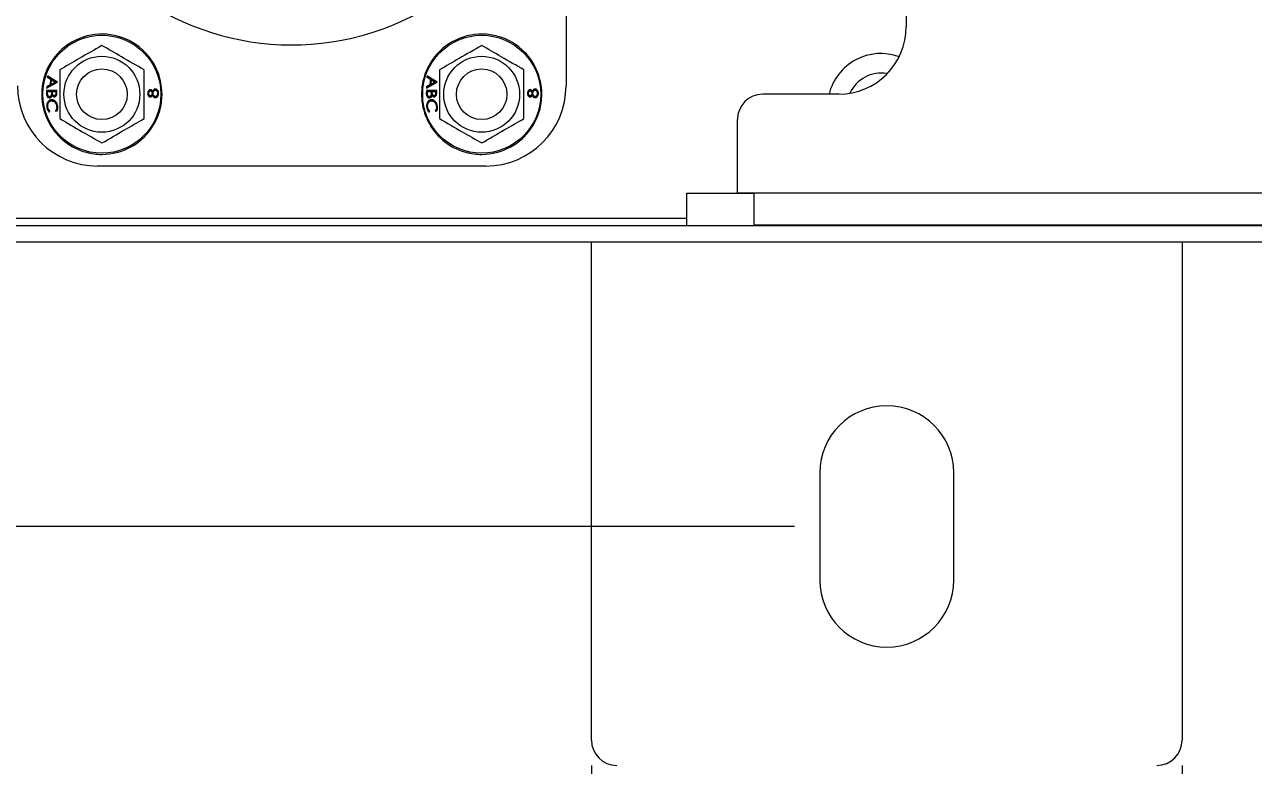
# Model space of a CAD drawing. Header units: inches. Extents: x 40138 to 76695, y -14500 to -5279.
# Drawn here: x 72020.6 to 72166.2, y -9922 to -9834.2 of the extents above; entities that cross this region are included whole.
import ezdxf

# ---------------------------------------------------------------- set-up
doc = ezdxf.new("R2010")
doc.units = ezdxf.units.IN
doc.header["$LTSCALE"] = 2
doc.header["$MEASUREMENT"] = 0
doc.header["$PDMODE"] = 35
doc.header["$PDSIZE"] = -1
doc.layers.add('M-ANNO-DIMS', color=7, linetype='Continuous', lineweight=13)
doc.layers.add('M-OBJECT-DETAILS', color=7, linetype='Continuous', lineweight=9)
doc.styles.get("Standard").update_dxf_attribs({"font": 'romans.shx', "width": 0.8})
doc.dimstyles.new('Details World Wide', dxfattribs={"dimscale": 4, "dimtxt": 4.5, "dimasz": 3.5, "dimexe": 0.75, "dimexo": 0.75, "dimgap": 0.75, "dimtad": 0, "dimtih": 1, "dimtoh": 1, "dimdec": 0, "dimzin": 4, "dimdsep": 46, "dimtxsty": 'Standard', "dimcen": 0, "dimclrd": 256, "dimclre": 256, "dimclrt": 256, "dimadec": 0, "dimazin": 1, "dimtfac": 1, "dimtdec": 0, "dimtmove": 0, "dimatfit": 3, "dimfxl": 1, "dimtolj": 1, "dimtzin": 0, "dimlwd": -1, "dimlwe": -1, "dimarcsym": 0})

# ---------------------------------------------------------------- blocks, each defined once
blk = doc.blocks.new('*D22')
at = {"layer": 'Defpoints', "color": 0, "transparency": 16777216}
for p in [(71651, -9716.26), (72113.51, -9716.26), (72113.51, -10834.64)]:
    blk.add_point(p, dxfattribs=at)
at = {"layer": 'M-ANNO-DIMS', "transparency": 16777216}
for p, q in [((72110.51, -9716.26), (71648, -9716.26)), ((71651, -9730.26), (71651, -10349.88)), ((71651, -10820.64), (71651, -10413.31)), ((72110.51, -10834.64), (71648, -10834.64))]:
    blk.add_line(p, q, dxfattribs=at)
for points in [[(71648.67, -9730.26), (71653.33, -9730.26), (71651, -9716.26)], [(71648.67, -10820.64), (71653.33, -10820.64), (71651, -10834.64)]]:
    blk.add_solid(points, dxfattribs=at)
at = {"layer": 'M-ANNO-DIMS', "transparency": 16777216, "insert": (71651, -10381.59), "char_height": 18, "attachment_point": 5}
blk.add_mtext('\\A1;1118\\P [44.03]', dxfattribs=at)
blk = doc.blocks.new('*D28')
at = {"layer": 'Defpoints', "color": 0, "transparency": 16777216}
for p in [(72087.72, -9918.95), (72157.72, -9918.95), (72087.72, -9979.92)]:
    blk.add_point(p, dxfattribs=at)
at = {"layer": 'M-OBJECT-DETAILS', "transparency": 16777216}
for p, q in [((72087.72, -9921.95), (72087.72, -9982.92)), ((72157.72, -9921.95), (72157.72, -9982.92)), ((72087.72, -9979.92), (72049.05, -9979.92)), ((72143.72, -9979.92), (72101.72, -9979.92))]:
    blk.add_line(p, q, dxfattribs=at)
for points in [[(72101.72, -9977.59), (72101.72, -9982.25), (72087.72, -9979.92)], [(72143.72, -9977.59), (72143.72, -9982.25), (72157.72, -9979.92)]]:
    blk.add_solid(points, dxfattribs=at)
at = {"layer": 'M-OBJECT-DETAILS', "transparency": 16777216, "insert": (72006.96, -9979.92), "char_height": 18, "attachment_point": 5}
blk.add_mtext('\\A1;70\\P [2.76]', dxfattribs=at)
blk = doc.blocks.new('*D31')
at = {"layer": 'Defpoints', "color": 0, "transparency": 16777216}
for p in [(71562.32, -9687.95), (72089.45, -9687.95), (72089.45, -10862.95)]:
    blk.add_point(p, dxfattribs=at)
at = {"layer": 'M-ANNO-DIMS', "transparency": 16777216}
for p, q in [((72086.45, -9687.95), (71559.32, -9687.95)), ((71562.32, -9701.95), (71562.32, -10224.68)), ((71562.32, -10848.95), (71562.32, -10288.11)), ((72086.45, -10862.95), (71559.32, -10862.95))]:
    blk.add_line(p, q, dxfattribs=at)
for points in [[(71559.99, -9701.95), (71564.66, -9701.95), (71562.32, -9687.95)], [(71559.99, -10848.95), (71564.66, -10848.95), (71562.32, -10862.95)]]:
    blk.add_solid(points, dxfattribs=at)
at = {"layer": 'M-ANNO-DIMS', "transparency": 16777216, "insert": (71562.32, -10256.4), "char_height": 18, "attachment_point": 5}
blk.add_mtext('\\A1;1175\\P [46.26]', dxfattribs=at)
blk = doc.blocks.new('*D72')
at = {"layer": 'Defpoints', "color": 0, "transparency": 16777216}
for p in [(71748.48, -9893.65), (72114.78, -9893.65), (72114.66, -10657.25)]:
    blk.add_point(p, dxfattribs=at)
at = {"layer": 'M-ANNO-DIMS', "transparency": 16777216}
for p, q in [((72111.78, -9893.65), (71745.48, -9893.65)), ((71748.48, -9907.65), (71748.48, -10241.06)), ((71748.48, -10643.25), (71748.48, -10304.49)), ((72111.66, -10657.25), (71745.48, -10657.25))]:
    blk.add_line(p, q, dxfattribs=at)
for points in [[(71746.15, -9907.65), (71750.82, -9907.65), (71748.48, -9893.65)], [(71746.15, -10643.25), (71750.82, -10643.25), (71748.48, -10657.25)]]:
    blk.add_solid(points, dxfattribs=at)
at = {"layer": 'M-ANNO-DIMS', "transparency": 16777216, "insert": (71748.48, -10272.77), "char_height": 18, "attachment_point": 5}
blk.add_mtext('\\A1;764\\P [30.06]', dxfattribs=at)

msp = doc.modelspace()

# ---------------------------------------------------------------- linework, layer by layer
at = {"layer": 'M-OBJECT-DETAILS', "linetype": 'Continuous', "lineweight": 0}
for p, q in [((72084.72, -9768.455), (72084.72, -9841.455)), ((72023.177, -9841.724), (72024.453, -9841.032)), ((72023.278, -9840.31), (72023.264, -9840.448)), ((72023.264, -9840.448), (72023.641, -9840.676)), ((72023.278, -9840.448), (72023.264, -9840.448)), ((72023.3, -9840.314), (72023.278, -9840.31)), ((72023.278, -9840.448), (72023.278, -9840.31)), ((72023.672, -9840.676), (72023.278, -9840.448)), ((72024.454, -9841.013), (72023.3, -9840.314)), ((72023.641, -9840.676), (72023.589, -9841.356)), ((72023.672, -9840.676), (72023.641, -9840.676)), ((72023.672, -9841.356), (72023.672, -9840.676)), ((72023.72, -9841.285), (72023.762, -9840.749)), ((72024.212, -9841.021), (72023.72, -9841.285)), ((72023.762, -9840.749), (72024.212, -9841.021)), ((72023.797, -9840.749), (72023.762, -9840.749)), ((72024.266, -9841.021), (72023.797, -9840.749)), ((72023.797, -9841.285), (72024.266, -9841.021)), ((72024.266, -9841.021), (72024.212, -9841.021)), ((72024.453, -9841.032), (72024.454, -9841.013)), ((72068.177, -9841.724), (72069.453, -9841.032)), ((72068.278, -9840.31), (72068.264, -9840.448)), ((72068.264, -9840.448), (72068.641, -9840.676)), ((72068.278, -9840.448), (72068.264, -9840.448)), ((72068.3, -9840.314), (72068.278, -9840.31)), ((72068.278, -9840.448), (72068.278, -9840.31)), ((72068.672, -9840.676), (72068.278, -9840.448)), ((72069.454, -9841.013), (72068.3, -9840.314)), ((72068.641, -9840.676), (72068.589, -9841.356)), ((72068.672, -9840.676), (72068.641, -9840.676)), ((72068.672, -9841.356), (72068.672, -9840.676)), ((72068.72, -9841.285), (72068.762, -9840.749)), ((72069.212, -9841.021), (72068.72, -9841.285)), ((72068.762, -9840.749), (72069.212, -9841.021)), ((72068.797, -9840.749), (72068.762, -9840.749)), ((72069.266, -9841.021), (72068.797, -9840.749)), ((72068.797, -9841.285), (72069.266, -9841.021)), ((72069.266, -9841.021), (72069.212, -9841.021)), ((72069.453, -9841.032), (72069.454, -9841.013)), ((72023.169, -9841.994), (72023.163, -9842.399)), ((72023.278, -9842.399), (72023.163, -9842.399)), ((72023.183, -9841.578), (72023.177, -9841.724)), ((72023.589, -9841.356), (72023.183, -9841.578)), ((72023.278, -9841.578), (72023.183, -9841.578)), ((72023.278, -9841.578), (72023.672, -9841.356)), ((72023.278, -9841.669), (72023.278, -9841.578)), ((72023.278, -9842.399), (72023.278, -9841.994)), ((72023.29, -9842.32), (72023.292, -9842.128)), ((72023.292, -9842.128), (72023.748, -9842.128)), ((72023.672, -9841.356), (72023.589, -9841.356)), ((72023.797, -9841.285), (72023.72, -9841.285)), ((72023.846, -9842.498), (72023.731, -9842.498)), ((72023.748, -9842.128), (72023.747, -9842.217)), ((72023.86, -9842.217), (72023.747, -9842.217)), ((72023.86, -9842.128), (72023.748, -9842.128)), ((72023.94, -9842.589), (72023.826, -9842.589)), ((72023.86, -9842.217), (72023.86, -9842.128)), ((72023.873, -9842.219), (72023.874, -9842.128)), ((72023.874, -9842.128), (72024.268, -9842.128)), ((72024.199, -9842.628), (72024.085, -9842.628)), ((72024.268, -9842.128), (72024.265, -9842.311)), ((72024.379, -9842.311), (72024.265, -9842.311)), ((72024.379, -9842.128), (72024.268, -9842.128)), ((72024.379, -9842.311), (72024.379, -9842.128)), ((72024.391, -9842.286), (72024.397, -9841.994)), ((72035.161, -9842.349), (72035.276, -9842.349)), ((72035.349, -9842.051), (72035.46, -9842.051)), ((72035.352, -9842.647), (72035.466, -9842.647)), ((72035.61, -9842.129), (72035.722, -9842.129)), ((72035.61, -9842.562), (72035.725, -9842.562)), ((72035.68, -9842.341), (72035.795, -9842.341)), ((72035.939, -9841.974), (72036.048, -9841.974)), ((72036.191, -9841.953), (72036.299, -9841.953)), ((72036.325, -9842.351), (72036.44, -9842.351)), ((72068.169, -9841.994), (72068.163, -9842.399)), ((72068.278, -9842.399), (72068.163, -9842.399)), ((72068.183, -9841.578), (72068.177, -9841.724)), ((72068.589, -9841.356), (72068.183, -9841.578)), ((72068.278, -9841.578), (72068.183, -9841.578)), ((72068.278, -9841.578), (72068.672, -9841.356)), ((72068.278, -9841.669), (72068.278, -9841.578)), ((72068.278, -9842.399), (72068.278, -9841.994)), ((72068.29, -9842.32), (72068.292, -9842.128)), ((72068.292, -9842.128), (72068.748, -9842.128)), ((72068.672, -9841.356), (72068.589, -9841.356)), ((72068.797, -9841.285), (72068.72, -9841.285)), ((72068.846, -9842.498), (72068.731, -9842.498)), ((72068.748, -9842.128), (72068.747, -9842.217)), ((72068.86, -9842.217), (72068.747, -9842.217)), ((72068.86, -9842.128), (72068.748, -9842.128)), ((72068.94, -9842.589), (72068.826, -9842.589)), ((72068.86, -9842.217), (72068.86, -9842.128)), ((72068.873, -9842.219), (72068.874, -9842.128)), ((72068.874, -9842.128), (72069.268, -9842.128)), ((72069.199, -9842.628), (72069.085, -9842.628)), ((72069.268, -9842.128), (72069.265, -9842.311)), ((72069.379, -9842.311), (72069.265, -9842.311)), ((72069.379, -9842.128), (72069.268, -9842.128)), ((72069.379, -9842.311), (72069.379, -9842.128)), ((72069.391, -9842.286), (72069.397, -9841.994)), ((72080.161, -9842.349), (72080.276, -9842.349)), ((72080.349, -9842.051), (72080.46, -9842.051)), ((72080.352, -9842.647), (72080.466, -9842.647)), ((72080.61, -9842.129), (72080.722, -9842.129)), ((72080.61, -9842.562), (72080.725, -9842.562)), ((72080.68, -9842.341), (72080.795, -9842.341)), ((72080.939, -9841.974), (72081.048, -9841.974)), ((72081.191, -9841.953), (72081.299, -9841.953)), ((72081.325, -9842.351), (72081.44, -9842.351)), ((72023.247, -9843.918), (72023.185, -9843.918)), ((72023.461, -9843.299), (72023.365, -9843.299)), ((72023.627, -9842.744), (72023.514, -9842.744)), ((72023.891, -9843.244), (72023.793, -9843.244)), ((72024.411, -9843.908), (72024.36, -9843.908)), ((72035.95, -9842.724), (72036.063, -9842.724)), ((72068.247, -9843.918), (72068.185, -9843.918)), ((72068.461, -9843.299), (72068.365, -9843.299)), ((72068.627, -9842.744), (72068.514, -9842.744)), ((72068.891, -9843.244), (72068.793, -9843.244)), ((72069.411, -9843.908), (72069.36, -9843.908)), ((72080.95, -9842.724), (72081.063, -9842.724)), ((72023.497, -9844.564), (72023.509, -9844.562)), ((72023.509, -9844.562), (72023.567, -9844.453)), ((72024.217, -9844.442), (72024.414, -9844.407)), ((72068.497, -9844.564), (72068.509, -9844.562)), ((72068.509, -9844.562), (72068.567, -9844.453)), ((72069.217, -9844.442), (72069.414, -9844.407)), ((72105.02, -9854.162), (72105.02, -9845.453)), ((72075.22, -9850.955), (72029.22, -9850.955))]:
    msp.add_line(p, q, dxfattribs=at)
at = {"layer": 'M-OBJECT-DETAILS', "linetype": 'Continuous', "lineweight": 5}
for p, q in [((72125.02, -9775.453), (72125.02, -9834.453)), ((72117.02, -9842.453), (72108.02, -9842.453)), ((72099.02, -9854.162), (72107.02, -9854.162)), ((72099.02, -9858.06), (72099.02, -9854.162)), ((72399.02, -9854.162), (72105.02, -9854.162)), ((72107.02, -9858.06), (72107.02, -9854.162)), ((72099.02, -9857.171), (72001.806, -9857.171)), ((72502.234, -9858.06), (72001.806, -9858.06)), ((72172.02, -9857.956), (72107.02, -9857.956)), ((72502.234, -9859.957), (72001.806, -9859.957))]:
    msp.add_line(p, q, dxfattribs=at)
at = {"layer": 'M-OBJECT-DETAILS', "lineweight": 15}
for p, q in [((72087.719, -9918.953), (72087.719, -9859.957)), ((72157.719, -9859.957), (72157.719, -9918.953)), ((72114.782, -9887.293), (72114.782, -9899.998)), ((72130.657, -9899.998), (72130.657, -9887.293))]:
    msp.add_line(p, q, dxfattribs=at)
at = {"layer": 'M-OBJECT-DETAILS', "linetype": 'Continuous', "lineweight": 0}
for centre, radius in [((72029.72, -9842.455), 6.991), ((72074.72, -9842.455), 6.991), ((72029.72, -9842.455), 4.5), ((72074.72, -9842.455), 4.5), ((72029.72, -9842.455), 3), ((72074.72, -9842.455), 3)]:
    msp.add_circle(centre, radius, dxfattribs=at)
for centre, radius, start, end in [((72052.22, -9804.955), 31.658, 149.28504, 0), ((72029.72, -9842.455), 7.125, 89.18993, 119.40158), ((72029.72, -9842.455), 7.125, 74.28676, 89.18993), ((72074.72, -9842.455), 7.125, 89.18993, 119.40158), ((72074.72, -9842.455), 7.125, 74.28676, 89.18993), ((72029.72, -9842.455), 7.125, 119.40158, 133.82718), ((72029.72, -9842.455), 7.125, 44.38376, 74.28676), ((72074.72, -9842.455), 7.125, 119.40158, 133.82718), ((72074.72, -9842.455), 7.125, 44.38376, 74.28676), ((72029.72, -9842.455), 7.125, 133.82718, 164.49332), ((72029.72, -9842.455), 7.125, 29.15255, 44.38376), ((72074.72, -9842.455), 7.125, 133.82718, 164.49332), ((72074.72, -9842.455), 7.125, 29.15255, 44.38376), ((72029.72, -9842.455), 7.125, 359.48437, 29.15255), ((72074.72, -9842.455), 7.125, 359.48437, 29.15255), ((72029.72, -9842.455), 7.125, 164.49332, 209.55583), ((72074.72, -9842.455), 7.125, 164.49332, 209.55583), ((72029.22, -9841.455), 9.5, 180, 270), ((72029.72, -9842.455), 7.125, 344.00096, 359.48437), ((72075.22, -9841.455), 9.5, 270, 0), ((72074.72, -9842.455), 7.125, 344.00096, 359.48437), ((72029.72, -9842.455), 7.125, 314.51966, 344.00096), ((72074.72, -9842.455), 7.125, 314.51966, 344.00096), ((72029.72, -9842.455), 7.125, 209.55583, 254.85515), ((72074.72, -9842.455), 7.125, 209.55583, 254.85515), ((72029.72, -9842.455), 7.125, 298.83254, 314.51966), ((72074.72, -9842.455), 7.125, 298.83254, 314.51966), ((72029.72, -9842.455), 7.125, 254.85515, 270), ((72029.72, -9842.455), 7.125, 270, 298.83254), ((72074.72, -9842.455), 7.125, 254.85515, 270), ((72074.72, -9842.455), 7.125, 270, 298.83254)]:
    msp.add_arc(centre, radius, start, end, dxfattribs=at)
at = {"layer": 'M-OBJECT-DETAILS', "linetype": 'Continuous', "lineweight": 5}
for centre, radius, start, end in [((72117.02, -9834.453), 8, 270, 0), ((72122.02, -9843.957), 6.325, 69.99391, 166.24407), ((72122.02, -9843.957), 4, 79.34578, 156.15143), ((72108.02, -9845.453), 3, 90, 180)]:
    msp.add_arc(centre, radius, start, end, dxfattribs=at)
at = {"layer": 'M-OBJECT-DETAILS', "lineweight": 15}
for centre, radius, start, end in [((72122.719, -9887.293), 7.937, 0, 180), ((72122.719, -9899.998), 7.937, 180, 0), ((72090.719, -9918.953), 3, 180, 270), ((72154.719, -9918.953), 3, 270, 0)]:
    msp.add_arc(centre, radius, start, end, dxfattribs=at)
at = {"layer": 'M-OBJECT-DETAILS', "linetype": 'Continuous', "lineweight": 0}
for points, knots in [([(72029.72, -9836.682), (72028.826, -9837.197), (72027.156, -9838.162), (72025.493, -9839.122), (72024.72, -9839.568)], [0, 0, 0, 0, 0.534718, 1, 1, 1, 1]), ([(72034.72, -9839.568), (72033.826, -9839.053), (72032.156, -9838.088), (72030.493, -9837.128), (72029.72, -9836.682)], [0, 0, 0, 0, 0.534717, 1, 1, 1, 1]), ([(72074.72, -9836.682), (72073.826, -9837.197), (72072.156, -9838.162), (72070.493, -9839.122), (72069.72, -9839.568)], [0, 0, 0, 0, 0.534717, 1, 1, 1, 1]), ([(72079.72, -9839.568), (72078.826, -9839.053), (72077.156, -9838.088), (72075.493, -9837.128), (72074.72, -9836.682)], [0, 0, 0, 0, 0.53471581, 1, 1, 1, 1]), ([(72024.72, -9839.568), (72024.72, -9840.276), (72024.72, -9841.947), (72024.72, -9843.936), (72024.72, -9845.115), (72024.72, -9845.342)], [0, 0, 0, 0, 0.3725871, 0.8790984, 1, 1, 1, 1]), ([(72034.72, -9845.342), (72034.72, -9845.115), (72034.72, -9843.936), (72034.72, -9841.947), (72034.72, -9840.276), (72034.72, -9839.568)], [0, 0, 0, 0, 0.1209016, 0.6274129, 1, 1, 1, 1]), ([(72069.72, -9839.568), (72069.72, -9840.276), (72069.72, -9841.947), (72069.72, -9843.936), (72069.72, -9845.115), (72069.72, -9845.342)], [0, 0, 0, 0, 0.3725871, 0.8790984, 1, 1, 1, 1]), ([(72079.72, -9845.342), (72079.72, -9845.115), (72079.72, -9843.936), (72079.72, -9841.947), (72079.72, -9840.276), (72079.72, -9839.568)], [0, 0, 0, 0, 0.1209016, 0.6274129, 1, 1, 1, 1]), ([(72023.163, -9842.399), (72023.168, -9842.469), (72023.175, -9842.589), (72023.248, -9842.735), (72023.341, -9842.831), (72023.437, -9842.874), (72023.497, -9842.877), (72023.516, -9842.878)], [0, 0, 0, 0, 0.29101179, 0.49410371, 0.69734059, 0.89881597, 1, 1, 1, 1]), ([(72024.397, -9841.994), (72024.039, -9841.994), (72023.63, -9841.994), (72023.221, -9841.994), (72023.169, -9841.994)], [0, 0, 0, 0, 0.87284896, 1, 1, 1, 1]), ([(72023.627, -9842.878), (72023.572, -9842.869), (72023.462, -9842.851), (72023.345, -9842.717), (72023.286, -9842.558), (72023.281, -9842.452), (72023.278, -9842.399)], [0, 0, 0, 0, 0.2791361, 0.5586581, 0.7790546, 1, 1, 1, 1]), ([(72023.514, -9842.744), (72023.49, -9842.74), (72023.441, -9842.734), (72023.378, -9842.684), (72023.328, -9842.614), (72023.29, -9842.49), (72023.29, -9842.389), (72023.29, -9842.32)], [0, 0, 0, 0, 0.1551282, 0.3109065, 0.4714806, 0.6349667, 1, 1, 1, 1]), ([(72023.731, -9842.498), (72023.719, -9842.545), (72023.699, -9842.621), (72023.635, -9842.701), (72023.573, -9842.739), (72023.53, -9842.742), (72023.514, -9842.744)], [0, 0, 0, 0, 0.3681342, 0.6055081, 0.8440541, 1, 1, 1, 1]), ([(72023.516, -9842.878), (72023.556, -9842.873), (72023.631, -9842.865), (72023.725, -9842.797), (72023.79, -9842.702), (72023.814, -9842.626), (72023.826, -9842.589)], [0, 0, 0, 0, 0.28468544, 0.52716022, 0.77016329, 1, 1, 1, 1]), ([(72023.627, -9842.744), (72023.657, -9842.739), (72023.717, -9842.73), (72023.804, -9842.643), (72023.83, -9842.553), (72023.846, -9842.498)], [0, 0, 0, 0, 0.2799452, 0.5604231, 1, 1, 1, 1]), ([(72023.747, -9842.217), (72023.746, -9842.241), (72023.746, -9842.288), (72023.743, -9842.382), (72023.736, -9842.452), (72023.731, -9842.498)], [0, 0, 0, 0, 0.2502282, 0.5005246, 1, 1, 1, 1]), ([(72023.826, -9842.589), (72023.852, -9842.631), (72023.902, -9842.707), (72024.003, -9842.756), (72024.064, -9842.761), (72024.089, -9842.763)], [0, 0, 0, 0, 0.4085974, 0.7592921, 1, 1, 1, 1]), ([(72023.846, -9842.498), (72023.851, -9842.446), (72023.861, -9842.353), (72023.86, -9842.259), (72023.86, -9842.217)], [0, 0, 0, 0, 0.5597594, 1, 1, 1, 1]), ([(72024.085, -9842.628), (72024.062, -9842.625), (72024.015, -9842.619), (72023.955, -9842.573), (72023.909, -9842.508), (72023.872, -9842.389), (72023.872, -9842.289), (72023.873, -9842.219)], [0, 0, 0, 0, 0.1545212, 0.3099764, 0.4589719, 0.6162109, 1, 1, 1, 1]), ([(72024.078, -9842.73), (72024.063, -9842.724), (72024.006, -9842.697), (72023.968, -9842.636), (72023.94, -9842.589)], [0, 0, 0, 0, 0.2556076, 1, 1, 1, 1]), ([(72024.265, -9842.311), (72024.263, -9842.363), (72024.26, -9842.441), (72024.229, -9842.538), (72024.188, -9842.594), (72024.136, -9842.624), (72024.102, -9842.627), (72024.085, -9842.628)], [0, 0, 0, 0, 0.3546641, 0.5303835, 0.7079092, 0.8606175, 1, 1, 1, 1]), ([(72024.089, -9842.763), (72024.133, -9842.756), (72024.214, -9842.745), (72024.309, -9842.66), (72024.369, -9842.541), (72024.388, -9842.412), (72024.39, -9842.323), (72024.391, -9842.286)], [0, 0, 0, 0, 0.2335334, 0.4349907, 0.6102395, 0.8379155, 1, 1, 1, 1]), ([(72024.199, -9842.628), (72024.229, -9842.624), (72024.275, -9842.617), (72024.322, -9842.57), (72024.374, -9842.48), (72024.377, -9842.386), (72024.379, -9842.311)], [0, 0, 0, 0, 0.2492776, 0.3749672, 0.5006536, 1, 1, 1, 1]), ([(72035.46, -9841.916), (72035.424, -9841.921), (72035.351, -9841.932), (72035.259, -9842.005), (72035.192, -9842.11), (72035.155, -9842.227), (72035.151, -9842.308), (72035.15, -9842.342)], [0, 0, 0, 0, 0.2091991, 0.4191665, 0.6224943, 0.8392758, 1, 1, 1, 1]), ([(72035.15, -9842.342), (72035.155, -9842.399), (72035.164, -9842.515), (72035.236, -9842.66), (72035.336, -9842.753), (72035.417, -9842.779), (72035.458, -9842.781), (72035.462, -9842.781)], [0, 0, 0, 0, 0.26644339, 0.53515946, 0.76602969, 0.97430962, 1, 1, 1, 1]), ([(72035.349, -9842.051), (72035.318, -9842.059), (72035.255, -9842.075), (72035.173, -9842.185), (72035.166, -9842.287), (72035.161, -9842.349)], [0, 0, 0, 0, 0.2790237, 0.5598435, 1, 1, 1, 1]), ([(72035.161, -9842.349), (72035.163, -9842.389), (72035.168, -9842.467), (72035.213, -9842.564), (72035.276, -9842.634), (72035.327, -9842.643), (72035.352, -9842.647)], [0, 0, 0, 0, 0.2807125, 0.5605871, 0.7806453, 1, 1, 1, 1]), ([(72035.276, -9842.349), (72035.278, -9842.297), (72035.282, -9842.216), (72035.33, -9842.122), (72035.382, -9842.072), (72035.429, -9842.052), (72035.454, -9842.051), (72035.46, -9842.051)], [0, 0, 0, 0, 0.36687867, 0.5747561, 0.78219225, 0.94868883, 1, 1, 1, 1]), ([(72035.466, -9842.647), (72035.447, -9842.645), (72035.411, -9842.64), (72035.357, -9842.601), (72035.314, -9842.538), (72035.281, -9842.45), (72035.278, -9842.385), (72035.276, -9842.349)], [0, 0, 0, 0, 0.1606512, 0.3220723, 0.5349969, 0.7460227, 1, 1, 1, 1]), ([(72035.61, -9842.562), (72035.575, -9842.629), (72035.512, -9842.748), (72035.4, -9842.771), (72035.35, -9842.781)], [0, 0, 0, 0, 0.5601053, 1, 1, 1, 1]), ([(72035.722, -9842.129), (72035.695, -9842.079), (72035.652, -9841.999), (72035.559, -9841.932), (72035.498, -9841.918), (72035.465, -9841.916), (72035.46, -9841.916)], [0, 0, 0, 0, 0.4427801, 0.6983503, 0.9545718, 1, 1, 1, 1]), ([(72035.46, -9842.051), (72035.482, -9842.054), (72035.526, -9842.061), (72035.586, -9842.108), (72035.637, -9842.182), (72035.665, -9842.266), (72035.668, -9842.323), (72035.669, -9842.344)], [0, 0, 0, 0, 0.1887644, 0.3770851, 0.5950876, 0.8550823, 1, 1, 1, 1]), ([(72035.462, -9842.781), (72035.499, -9842.776), (72035.568, -9842.765), (72035.654, -9842.691), (72035.7, -9842.619), (72035.72, -9842.574), (72035.725, -9842.562)], [0, 0, 0, 0, 0.3302721, 0.6182221, 0.9067182, 1, 1, 1, 1]), ([(72035.465, -9841.95), (72035.485, -9841.962), (72035.548, -9842.001), (72035.585, -9842.077), (72035.61, -9842.129)], [0, 0, 0, 0, 0.3173391, 1, 1, 1, 1]), ([(72035.669, -9842.344), (72035.666, -9842.384), (72035.661, -9842.463), (72035.61, -9842.558), (72035.554, -9842.619), (72035.504, -9842.644), (72035.476, -9842.646), (72035.466, -9842.647)], [0, 0, 0, 0, 0.2759588, 0.5534193, 0.7611921, 0.9131786, 1, 1, 1, 1]), ([(72035.939, -9841.974), (72035.898, -9841.983), (72035.816, -9842), (72035.735, -9842.106), (72035.687, -9842.222), (72035.683, -9842.301), (72035.68, -9842.341)], [0, 0, 0, 0, 0.2783149, 0.5585185, 0.7791718, 1, 1, 1, 1]), ([(72035.68, -9842.341), (72035.684, -9842.393), (72035.691, -9842.499), (72035.76, -9842.623), (72035.849, -9842.709), (72035.916, -9842.719), (72035.95, -9842.724)], [0, 0, 0, 0, 0.2802694, 0.5600914, 0.7802623, 1, 1, 1, 1]), ([(72036.042, -9841.839), (72036.004, -9841.843), (72035.927, -9841.852), (72035.821, -9841.936), (72035.76, -9842.04), (72035.73, -9842.111), (72035.722, -9842.129)], [0, 0, 0, 0, 0.2664383, 0.534992, 0.8800068, 1, 1, 1, 1]), ([(72035.725, -9842.562), (72035.756, -9842.63), (72035.806, -9842.737), (72035.92, -9842.831), (72036.001, -9842.857), (72036.047, -9842.858), (72036.057, -9842.858)], [0, 0, 0, 0, 0.4332214, 0.6822173, 0.9311622, 1, 1, 1, 1]), ([(72035.795, -9842.341), (72035.798, -9842.293), (72035.804, -9842.198), (72035.864, -9842.078), (72035.941, -9841.999), (72036.008, -9841.975), (72036.041, -9841.974), (72036.048, -9841.974)], [0, 0, 0, 0, 0.26508874, 0.53233374, 0.77159022, 0.95254615, 1, 1, 1, 1]), ([(72036.063, -9842.724), (72036.035, -9842.72), (72035.977, -9842.713), (72035.898, -9842.649), (72035.833, -9842.554), (72035.8, -9842.442), (72035.796, -9842.37), (72035.795, -9842.341)], [0, 0, 0, 0, 0.1863874, 0.3737456, 0.6123902, 0.8440178, 1, 1, 1, 1]), ([(72035.936, -9841.839), (72035.989, -9841.845), (72036.082, -9841.856), (72036.157, -9841.923), (72036.191, -9841.953)], [0, 0, 0, 0, 0.5593669, 1, 1, 1, 1]), ([(72036.325, -9842.351), (72036.322, -9842.424), (72036.314, -9842.568), (72036.215, -9842.737), (72036.085, -9842.839), (72035.993, -9842.852), (72035.947, -9842.858)], [0, 0, 0, 0, 0.2805393, 0.559258, 0.7798138, 1, 1, 1, 1]), ([(72036.299, -9841.953), (72036.28, -9841.936), (72036.226, -9841.886), (72036.136, -9841.845), (72036.067, -9841.841), (72036.042, -9841.839)], [0, 0, 0, 0, 0.2517216, 0.7258575, 1, 1, 1, 1]), ([(72036.048, -9841.974), (72036.076, -9841.977), (72036.133, -9841.984), (72036.207, -9842.04), (72036.268, -9842.119), (72036.308, -9842.227), (72036.312, -9842.307), (72036.314, -9842.349)], [0, 0, 0, 0, 0.1871298, 0.374904, 0.5624662, 0.7697361, 1, 1, 1, 1]), ([(72036.057, -9842.858), (72036.101, -9842.853), (72036.19, -9842.842), (72036.302, -9842.757), (72036.388, -9842.646), (72036.434, -9842.505), (72036.438, -9842.404), (72036.44, -9842.351)], [0, 0, 0, 0, 0.20898394, 0.41853728, 0.60610373, 0.7939428, 1, 1, 1, 1]), ([(72036.314, -9842.349), (72036.31, -9842.409), (72036.304, -9842.504), (72036.25, -9842.62), (72036.182, -9842.69), (72036.115, -9842.721), (72036.075, -9842.723), (72036.063, -9842.724)], [0, 0, 0, 0, 0.3276633, 0.5279088, 0.7294687, 0.9178635, 1, 1, 1, 1]), ([(72036.191, -9841.953), (72036.236, -9842.017), (72036.316, -9842.133), (72036.322, -9842.284), (72036.325, -9842.351)], [0, 0, 0, 0, 0.557758, 1, 1, 1, 1]), ([(72036.44, -9842.351), (72036.439, -9842.314), (72036.435, -9842.217), (72036.395, -9842.07), (72036.33, -9841.99), (72036.299, -9841.953)], [0, 0, 0, 0, 0.2520829, 0.6536059, 1, 1, 1, 1]), ([(72068.163, -9842.399), (72068.168, -9842.469), (72068.175, -9842.589), (72068.248, -9842.735), (72068.341, -9842.831), (72068.437, -9842.874), (72068.497, -9842.877), (72068.516, -9842.878)], [0, 0, 0, 0, 0.2910115, 0.4941033, 0.69734, 0.898799, 1, 1, 1, 1]), ([(72069.397, -9841.994), (72069.039, -9841.994), (72068.63, -9841.994), (72068.221, -9841.994), (72068.169, -9841.994)], [0, 0, 0, 0, 0.87284896, 1, 1, 1, 1]), ([(72068.627, -9842.878), (72068.572, -9842.869), (72068.462, -9842.851), (72068.345, -9842.717), (72068.286, -9842.558), (72068.281, -9842.452), (72068.278, -9842.399)], [0, 0, 0, 0, 0.27915, 0.5586694, 0.7790567, 1, 1, 1, 1]), ([(72068.514, -9842.744), (72068.49, -9842.74), (72068.441, -9842.734), (72068.378, -9842.684), (72068.328, -9842.614), (72068.29, -9842.49), (72068.29, -9842.389), (72068.29, -9842.32)], [0, 0, 0, 0, 0.1551282, 0.3109065, 0.4714806, 0.6349667, 1, 1, 1, 1]), ([(72068.731, -9842.498), (72068.719, -9842.545), (72068.699, -9842.621), (72068.635, -9842.701), (72068.573, -9842.739), (72068.53, -9842.742), (72068.514, -9842.744)], [0, 0, 0, 0, 0.3681342, 0.6055081, 0.8440541, 1, 1, 1, 1]), ([(72068.516, -9842.878), (72068.556, -9842.873), (72068.631, -9842.865), (72068.725, -9842.797), (72068.79, -9842.702), (72068.814, -9842.626), (72068.826, -9842.589)], [0, 0, 0, 0, 0.2846869, 0.5271427, 0.7701621, 1, 1, 1, 1]), ([(72068.627, -9842.744), (72068.657, -9842.739), (72068.717, -9842.73), (72068.804, -9842.643), (72068.83, -9842.553), (72068.846, -9842.498)], [0, 0, 0, 0, 0.2799452, 0.5604231, 1, 1, 1, 1]), ([(72068.747, -9842.217), (72068.746, -9842.241), (72068.746, -9842.288), (72068.743, -9842.382), (72068.736, -9842.452), (72068.731, -9842.498)], [0, 0, 0, 0, 0.2502294, 0.5005243, 1, 1, 1, 1]), ([(72068.826, -9842.589), (72068.852, -9842.631), (72068.902, -9842.707), (72069.003, -9842.756), (72069.064, -9842.761), (72069.089, -9842.763)], [0, 0, 0, 0, 0.4086105, 0.7593165, 1, 1, 1, 1]), ([(72068.846, -9842.498), (72068.851, -9842.446), (72068.861, -9842.353), (72068.86, -9842.259), (72068.86, -9842.217)], [0, 0, 0, 0, 0.5597594, 1, 1, 1, 1]), ([(72069.085, -9842.628), (72069.062, -9842.625), (72069.015, -9842.619), (72068.955, -9842.573), (72068.909, -9842.508), (72068.872, -9842.389), (72068.872, -9842.289), (72068.873, -9842.219)], [0, 0, 0, 0, 0.1545232, 0.3099612, 0.4589732, 0.6162058, 1, 1, 1, 1]), ([(72069.078, -9842.73), (72069.063, -9842.724), (72069.006, -9842.697), (72068.968, -9842.636), (72068.94, -9842.589)], [0, 0, 0, 0, 0.2555701, 1, 1, 1, 1]), ([(72069.265, -9842.311), (72069.263, -9842.363), (72069.26, -9842.441), (72069.229, -9842.538), (72069.188, -9842.594), (72069.136, -9842.624), (72069.102, -9842.627), (72069.085, -9842.628)], [0, 0, 0, 0, 0.3546543, 0.5303688, 0.7078897, 0.8605937, 1, 1, 1, 1]), ([(72069.089, -9842.763), (72069.133, -9842.756), (72069.214, -9842.745), (72069.309, -9842.66), (72069.369, -9842.541), (72069.388, -9842.412), (72069.39, -9842.323), (72069.391, -9842.286)], [0, 0, 0, 0, 0.2335479, 0.4349883, 0.6102444, 0.8379176, 1, 1, 1, 1]), ([(72069.199, -9842.628), (72069.229, -9842.624), (72069.275, -9842.617), (72069.321, -9842.57), (72069.374, -9842.48), (72069.377, -9842.386), (72069.379, -9842.311)], [0, 0, 0, 0, 0.249279, 0.3749473, 0.5006508, 1, 1, 1, 1]), ([(72080.46, -9841.916), (72080.424, -9841.921), (72080.351, -9841.932), (72080.259, -9842.005), (72080.192, -9842.11), (72080.155, -9842.227), (72080.151, -9842.308), (72080.15, -9842.342)], [0, 0, 0, 0, 0.2092172, 0.4191681, 0.6224953, 0.8392762, 1, 1, 1, 1]), ([(72080.15, -9842.342), (72080.155, -9842.399), (72080.164, -9842.515), (72080.236, -9842.66), (72080.336, -9842.753), (72080.417, -9842.779), (72080.458, -9842.781), (72080.462, -9842.781)], [0, 0, 0, 0, 0.26644339, 0.53515946, 0.76602969, 0.97430962, 1, 1, 1, 1]), ([(72080.349, -9842.051), (72080.318, -9842.059), (72080.255, -9842.075), (72080.173, -9842.185), (72080.166, -9842.287), (72080.161, -9842.349)], [0, 0, 0, 0, 0.2790237, 0.5598435, 1, 1, 1, 1]), ([(72080.161, -9842.349), (72080.163, -9842.389), (72080.168, -9842.467), (72080.213, -9842.564), (72080.276, -9842.634), (72080.327, -9842.643), (72080.352, -9842.647)], [0, 0, 0, 0, 0.2807125, 0.5605871, 0.7806453, 1, 1, 1, 1]), ([(72080.276, -9842.349), (72080.278, -9842.297), (72080.282, -9842.216), (72080.33, -9842.122), (72080.382, -9842.072), (72080.429, -9842.052), (72080.454, -9842.051), (72080.46, -9842.051)], [0, 0, 0, 0, 0.36688163, 0.57475809, 0.78219326, 0.94868907, 1, 1, 1, 1]), ([(72080.466, -9842.647), (72080.447, -9842.645), (72080.411, -9842.64), (72080.357, -9842.601), (72080.314, -9842.538), (72080.281, -9842.45), (72080.278, -9842.385), (72080.276, -9842.349)], [0, 0, 0, 0, 0.1606493, 0.3220685, 0.5349906, 0.7460256, 1, 1, 1, 1]), ([(72080.61, -9842.562), (72080.575, -9842.629), (72080.512, -9842.748), (72080.4, -9842.771), (72080.35, -9842.781)], [0, 0, 0, 0, 0.5601053, 1, 1, 1, 1]), ([(72080.722, -9842.129), (72080.695, -9842.079), (72080.652, -9841.999), (72080.559, -9841.932), (72080.498, -9841.918), (72080.465, -9841.916), (72080.46, -9841.916)], [0, 0, 0, 0, 0.4427801, 0.6983503, 0.9545718, 1, 1, 1, 1]), ([(72080.46, -9842.051), (72080.482, -9842.054), (72080.526, -9842.061), (72080.586, -9842.108), (72080.637, -9842.182), (72080.665, -9842.266), (72080.668, -9842.323), (72080.669, -9842.344)], [0, 0, 0, 0, 0.1887368, 0.377083, 0.5950862, 0.8550818, 1, 1, 1, 1]), ([(72080.462, -9842.781), (72080.499, -9842.776), (72080.568, -9842.765), (72080.654, -9842.691), (72080.7, -9842.619), (72080.72, -9842.574), (72080.725, -9842.562)], [0, 0, 0, 0, 0.3302742, 0.6182009, 0.9067176, 1, 1, 1, 1]), ([(72080.465, -9841.95), (72080.485, -9841.962), (72080.548, -9842.001), (72080.585, -9842.077), (72080.61, -9842.129)], [0, 0, 0, 0, 0.3173391, 1, 1, 1, 1]), ([(72080.669, -9842.344), (72080.666, -9842.384), (72080.661, -9842.463), (72080.61, -9842.558), (72080.554, -9842.619), (72080.504, -9842.644), (72080.476, -9842.646), (72080.466, -9842.647)], [0, 0, 0, 0, 0.2759588, 0.5534193, 0.7611921, 0.9131786, 1, 1, 1, 1]), ([(72080.939, -9841.974), (72080.898, -9841.983), (72080.816, -9842), (72080.735, -9842.106), (72080.687, -9842.222), (72080.683, -9842.301), (72080.68, -9842.341)], [0, 0, 0, 0, 0.2783353, 0.558521, 0.779173, 1, 1, 1, 1]), ([(72080.68, -9842.341), (72080.684, -9842.393), (72080.691, -9842.499), (72080.76, -9842.623), (72080.849, -9842.709), (72080.916, -9842.719), (72080.95, -9842.724)], [0, 0, 0, 0, 0.2802744, 0.5601014, 0.7802584, 1, 1, 1, 1]), ([(72081.042, -9841.839), (72081.004, -9841.843), (72080.927, -9841.852), (72080.821, -9841.936), (72080.76, -9842.04), (72080.73, -9842.111), (72080.722, -9842.129)], [0, 0, 0, 0, 0.2664374, 0.5349902, 0.880018, 1, 1, 1, 1]), ([(72080.725, -9842.562), (72080.756, -9842.63), (72080.806, -9842.737), (72080.92, -9842.831), (72081.001, -9842.857), (72081.047, -9842.858), (72081.057, -9842.858)], [0, 0, 0, 0, 0.43322, 0.6821963, 0.9311624, 1, 1, 1, 1]), ([(72080.795, -9842.341), (72080.798, -9842.293), (72080.804, -9842.198), (72080.864, -9842.078), (72080.941, -9841.999), (72081.008, -9841.975), (72081.041, -9841.974), (72081.048, -9841.974)], [0, 0, 0, 0, 0.2650945, 0.5323454, 0.7716071, 0.9525451, 1, 1, 1, 1]), ([(72081.063, -9842.724), (72081.035, -9842.72), (72080.977, -9842.713), (72080.898, -9842.649), (72080.833, -9842.554), (72080.8, -9842.442), (72080.796, -9842.37), (72080.795, -9842.341)], [0, 0, 0, 0, 0.1863874, 0.3737456, 0.6123902, 0.8440178, 1, 1, 1, 1]), ([(72080.936, -9841.839), (72080.989, -9841.845), (72081.082, -9841.856), (72081.157, -9841.923), (72081.191, -9841.953)], [0, 0, 0, 0, 0.5593669, 1, 1, 1, 1]), ([(72081.325, -9842.351), (72081.322, -9842.424), (72081.314, -9842.568), (72081.215, -9842.737), (72081.085, -9842.839), (72080.993, -9842.852), (72080.947, -9842.858)], [0, 0, 0, 0, 0.2805393, 0.559258, 0.7798138, 1, 1, 1, 1]), ([(72081.299, -9841.953), (72081.28, -9841.936), (72081.226, -9841.886), (72081.136, -9841.845), (72081.067, -9841.841), (72081.042, -9841.839)], [0, 0, 0, 0, 0.2517221, 0.7258932, 1, 1, 1, 1]), ([(72081.048, -9841.974), (72081.076, -9841.977), (72081.133, -9841.984), (72081.207, -9842.04), (72081.268, -9842.119), (72081.308, -9842.227), (72081.312, -9842.307), (72081.314, -9842.349)], [0, 0, 0, 0, 0.1871477, 0.3749178, 0.5624759, 0.7697412, 1, 1, 1, 1]), ([(72081.057, -9842.858), (72081.101, -9842.853), (72081.19, -9842.842), (72081.302, -9842.757), (72081.388, -9842.646), (72081.434, -9842.505), (72081.438, -9842.404), (72081.44, -9842.351)], [0, 0, 0, 0, 0.2089843, 0.418538, 0.6061048, 0.7939441, 1, 1, 1, 1]), ([(72081.314, -9842.349), (72081.31, -9842.409), (72081.304, -9842.504), (72081.25, -9842.62), (72081.182, -9842.69), (72081.115, -9842.721), (72081.075, -9842.723), (72081.063, -9842.724)], [0, 0, 0, 0, 0.3276633, 0.5279088, 0.7294687, 0.9178635, 1, 1, 1, 1]), ([(72081.191, -9841.953), (72081.236, -9842.017), (72081.316, -9842.133), (72081.322, -9842.284), (72081.325, -9842.351)], [0, 0, 0, 0, 0.557758, 1, 1, 1, 1]), ([(72081.44, -9842.351), (72081.439, -9842.314), (72081.435, -9842.217), (72081.395, -9842.07), (72081.33, -9841.99), (72081.299, -9841.953)], [0, 0, 0, 0, 0.25208112, 0.65360505, 1, 1, 1, 1]), ([(72023.365, -9843.299), (72023.32, -9843.36), (72023.229, -9843.483), (72023.179, -9843.708), (72023.183, -9843.855), (72023.185, -9843.918)], [0, 0, 0, 0, 0.36218119, 0.72537381, 1, 1, 1, 1]), ([(72023.185, -9843.918), (72023.2, -9844.016), (72023.229, -9844.214), (72023.359, -9844.435), (72023.463, -9844.532), (72023.497, -9844.564)], [0, 0, 0, 0, 0.3977283, 0.7984541, 1, 1, 1, 1]), ([(72023.247, -9843.918), (72023.25, -9843.839), (72023.256, -9843.709), (72023.307, -9843.538), (72023.371, -9843.405), (72023.431, -9843.335), (72023.461, -9843.299)], [0, 0, 0, 0, 0.3398538, 0.5599384, 0.7799793, 1, 1, 1, 1]), ([(72023.497, -9844.564), (72023.446, -9844.507), (72023.362, -9844.413), (72023.29, -9844.239), (72023.253, -9844.081), (72023.249, -9843.972), (72023.247, -9843.918)], [0, 0, 0, 0, 0.3393406, 0.5595146, 0.7797116, 1, 1, 1, 1]), ([(72023.312, -9843.917), (72023.312, -9843.83), (72023.311, -9843.671), (72023.397, -9843.466), (72023.525, -9843.318), (72023.668, -9843.251), (72023.76, -9843.245), (72023.793, -9843.244)], [0, 0, 0, 0, 0.2511359, 0.4621212, 0.6729098, 0.8843193, 1, 1, 1, 1]), ([(72023.567, -9844.453), (72023.533, -9844.418), (72023.447, -9844.33), (72023.346, -9844.146), (72023.323, -9843.993), (72023.312, -9843.917)], [0, 0, 0, 0, 0.2495257, 0.6279923, 1, 1, 1, 1]), ([(72023.796, -9843.109), (72023.756, -9843.111), (72023.642, -9843.117), (72023.489, -9843.179), (72023.398, -9843.267), (72023.365, -9843.299)], [0, 0, 0, 0, 0.2515409, 0.72488548, 1, 1, 1, 1]), ([(72023.461, -9843.299), (72023.536, -9843.237), (72023.669, -9843.126), (72023.828, -9843.114), (72023.899, -9843.109)], [0, 0, 0, 0, 0.5590503, 1, 1, 1, 1]), ([(72023.793, -9843.244), (72023.853, -9843.25), (72023.975, -9843.263), (72024.136, -9843.376), (72024.257, -9843.541), (72024.334, -9843.724), (72024.352, -9843.851), (72024.36, -9843.908)], [0, 0, 0, 0, 0.2134119, 0.4279263, 0.6255524, 0.8326895, 1, 1, 1, 1]), ([(72024.488, -9843.916), (72024.473, -9843.815), (72024.444, -9843.627), (72024.311, -9843.384), (72024.14, -9843.206), (72023.957, -9843.119), (72023.839, -9843.112), (72023.796, -9843.109)], [0, 0, 0, 0, 0.2433929, 0.4508538, 0.6578402, 0.8742338, 1, 1, 1, 1]), ([(72024.411, -9843.908), (72024.402, -9843.812), (72024.384, -9843.62), (72024.251, -9843.397), (72024.076, -9843.264), (72023.952, -9843.25), (72023.891, -9843.244)], [0, 0, 0, 0, 0.279862, 0.5595275, 0.7796882, 1, 1, 1, 1]), ([(72024.36, -9843.908), (72024.362, -9843.959), (72024.368, -9844.089), (72024.328, -9844.284), (72024.252, -9844.392), (72024.217, -9844.442)], [0, 0, 0, 0, 0.256311, 0.6516042, 1, 1, 1, 1]), ([(72024.217, -9844.442), (72024.257, -9844.393), (72024.322, -9844.313), (72024.377, -9844.169), (72024.406, -9844.041), (72024.409, -9843.952), (72024.411, -9843.908)], [0, 0, 0, 0, 0.33933138, 0.55947258, 0.77975226, 1, 1, 1, 1]), ([(72024.414, -9844.407), (72024.443, -9844.33), (72024.5, -9844.178), (72024.492, -9844.002), (72024.488, -9843.916)], [0, 0, 0, 0, 0.5096757, 1, 1, 1, 1]), ([(72068.365, -9843.299), (72068.32, -9843.36), (72068.229, -9843.483), (72068.179, -9843.708), (72068.183, -9843.855), (72068.185, -9843.918)], [0, 0, 0, 0, 0.3621811, 0.7253737, 1, 1, 1, 1]), ([(72068.185, -9843.918), (72068.2, -9844.016), (72068.229, -9844.214), (72068.359, -9844.435), (72068.463, -9844.532), (72068.497, -9844.564)], [0, 0, 0, 0, 0.3977308, 0.7984549, 1, 1, 1, 1]), ([(72068.247, -9843.918), (72068.25, -9843.839), (72068.256, -9843.709), (72068.307, -9843.538), (72068.371, -9843.405), (72068.431, -9843.335), (72068.461, -9843.299)], [0, 0, 0, 0, 0.3398538, 0.5599384, 0.7799793, 1, 1, 1, 1]), ([(72068.497, -9844.564), (72068.446, -9844.507), (72068.362, -9844.413), (72068.29, -9844.239), (72068.253, -9844.081), (72068.249, -9843.972), (72068.247, -9843.918)], [0, 0, 0, 0, 0.3393406, 0.5595146, 0.7797116, 1, 1, 1, 1]), ([(72068.312, -9843.917), (72068.312, -9843.83), (72068.311, -9843.671), (72068.397, -9843.466), (72068.525, -9843.318), (72068.668, -9843.251), (72068.76, -9843.245), (72068.793, -9843.244)], [0, 0, 0, 0, 0.2511359, 0.4621212, 0.6729098, 0.8843193, 1, 1, 1, 1]), ([(72068.567, -9844.453), (72068.533, -9844.418), (72068.447, -9844.33), (72068.346, -9844.146), (72068.323, -9843.993), (72068.312, -9843.917)], [0, 0, 0, 0, 0.2495257, 0.6279923, 1, 1, 1, 1]), ([(72068.796, -9843.109), (72068.756, -9843.111), (72068.642, -9843.117), (72068.489, -9843.179), (72068.398, -9843.267), (72068.365, -9843.299)], [0, 0, 0, 0, 0.2515409, 0.72488548, 1, 1, 1, 1]), ([(72068.461, -9843.299), (72068.536, -9843.237), (72068.669, -9843.126), (72068.828, -9843.114), (72068.899, -9843.109)], [0, 0, 0, 0, 0.5590304, 1, 1, 1, 1]), ([(72068.793, -9843.244), (72068.853, -9843.25), (72068.975, -9843.263), (72069.136, -9843.376), (72069.257, -9843.541), (72069.334, -9843.724), (72069.352, -9843.851), (72069.36, -9843.908)], [0, 0, 0, 0, 0.2134119, 0.4279263, 0.6255524, 0.8326895, 1, 1, 1, 1]), ([(72069.488, -9843.916), (72069.473, -9843.815), (72069.444, -9843.627), (72069.311, -9843.384), (72069.14, -9843.206), (72068.957, -9843.119), (72068.839, -9843.112), (72068.796, -9843.109)], [0, 0, 0, 0, 0.2433929, 0.4508538, 0.6578402, 0.8742338, 1, 1, 1, 1]), ([(72069.411, -9843.908), (72069.402, -9843.812), (72069.384, -9843.62), (72069.251, -9843.397), (72069.076, -9843.264), (72068.952, -9843.25), (72068.891, -9843.244)], [0, 0, 0, 0, 0.279862, 0.5595275, 0.7796882, 1, 1, 1, 1]), ([(72069.36, -9843.908), (72069.362, -9843.959), (72069.368, -9844.089), (72069.328, -9844.284), (72069.252, -9844.392), (72069.217, -9844.442)], [0, 0, 0, 0, 0.256311, 0.6516042, 1, 1, 1, 1]), ([(72069.217, -9844.442), (72069.257, -9844.393), (72069.322, -9844.313), (72069.377, -9844.169), (72069.406, -9844.041), (72069.409, -9843.952), (72069.411, -9843.908)], [0, 0, 0, 0, 0.33933138, 0.55947258, 0.77975226, 1, 1, 1, 1]), ([(72069.414, -9844.407), (72069.443, -9844.33), (72069.5, -9844.178), (72069.492, -9844.002), (72069.488, -9843.916)], [0, 0, 0, 0, 0.5096757, 1, 1, 1, 1]), ([(72024.72, -9845.342), (72025.613, -9845.858), (72027.284, -9846.822), (72028.946, -9847.782), (72029.72, -9848.229)], [0, 0, 0, 0, 0.53471581, 1, 1, 1, 1]), ([(72029.72, -9848.229), (72030.613, -9847.713), (72032.284, -9846.748), (72033.946, -9845.788), (72034.72, -9845.342)], [0, 0, 0, 0, 0.534717, 1, 1, 1, 1]), ([(72069.72, -9845.342), (72070.613, -9845.858), (72072.284, -9846.822), (72073.946, -9847.782), (72074.72, -9848.229)], [0, 0, 0, 0, 0.534717, 1, 1, 1, 1]), ([(72074.72, -9848.229), (72075.613, -9847.713), (72077.284, -9846.748), (72078.946, -9845.788), (72079.72, -9845.342)], [0, 0, 0, 0, 0.534718, 1, 1, 1, 1])]:
    msp.add_open_spline(points, degree=3, knots=knots, dxfattribs=at)

# ---------------------------------------------------------------- dimensions: what is measured, and where the dimension line sits
at = {"layer": 'M-ANNO-DIMS'}
for base, p1, p2, picture, middle in [((71562.322, -9687.953), (72089.446, -10862.947), (72089.446, -9687.953), '*D31', (71562.322, -10256.398)), ((71650.998, -9716.261), (72113.508, -10834.639), (72113.508, -9716.261), '*D22', (71650.998, -10381.593)), ((71748.485, -9893.646), (72114.656, -10657.251), (72114.782, -9893.646), '*D72', (71748.485, -10272.774))]:
    dim = msp.add_linear_dim(base=base, p1=p1, p2=p2, angle=90, dimstyle='Details World Wide', override={"dimpost": '\\X'}, dxfattribs=at)
    dim.commit()
    dim.dimension.update_dxf_attribs({"geometry": picture, "text_midpoint": middle, "dimtype": 160})
at = {"layer": 'M-OBJECT-DETAILS'}
dim = msp.add_linear_dim(base=(72087.719, -9979.918), p1=(72157.719, -9918.953), p2=(72087.719, -9918.953), dimstyle='Details World Wide', override={"dimpost": '\\X'}, dxfattribs=at)
dim.commit()
dim.dimension.update_dxf_attribs({"geometry": '*D28', "text_midpoint": (72006.962, -9979.918), "dimtype": 160})

doc.saveas('drawing.dxf')
